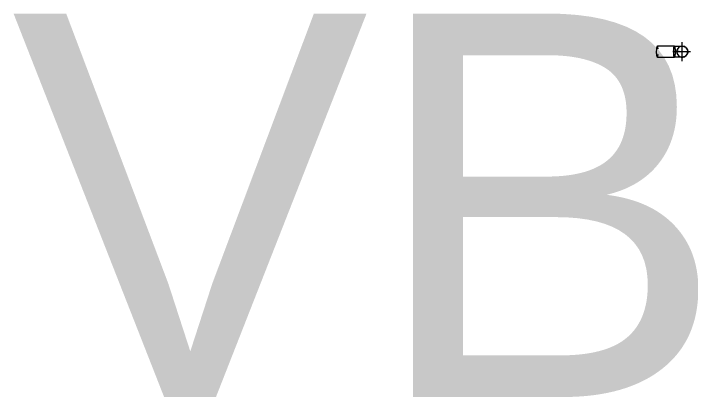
# Model space of a CAD drawing. Header units: millimetres. Extents: x -17526 to 208316, y -45352 to 20466.
# Drawn here: x 43954 to 51007, y -27224 to -23167 of the extents above; entities that cross this region are included whole.
import ezdxf

# ---------------------------------------------------------------- set-up
doc = ezdxf.new("R2010")
doc.units = ezdxf.units.MM
for name, color, linetype, lineweight in [('G-ANNO-TEXT', 231, 'Continuous', 9), ('P-PIPE', 3, 'Continuous', 9), ('P-PIPE-CNTR', 3, 'Continuous', 9)]:
    doc.layers.add(name, color=color, linetype=linetype, lineweight=lineweight)
doc.styles.add('Arial_1', font='arial.ttf', dxfattribs={"height": 4000})

# ---------------------------------------------------------------- blocks, each defined once
blk = doc.blocks.new('Koleno_ slitinová ocel - Standardní-1479841-Mapka _ závislý 13')
at = {"layer": 'P-PIPE', "color": 41, "flags": 128}
for points in [[(50839.2, -23507.6), (50843.2, -23507.6), (50847.1, -23507.6), (50851, -23507.6), (50854.9, -23507.6), (50858.7, -23507.6), (50862.4, -23507.6), (50866.1, -23507.6), (50869.7, -23507.6), (50873.2, -23507.6), (50876.7, -23507.6), (50880, -23507.6), (50883.2, -23507.6), (50886.4, -23507.6), (50889.4, -23507.6), (50892.3, -23507.6), (50895.1, -23507.6), (50897.8, -23507.6), (50900.4, -23507.6), (50902.8, -23507.6), (50905.1, -23507.6), (50907.3, -23507.6), (50909.3, -23507.6), (50911.2, -23507.6), (50912.9, -23507.6), (50914.5, -23507.6), (50915.9, -23507.6), (50917.2, -23507.6), (50918.3, -23507.6), (50919.3, -23507.6), (50920.1, -23507.6), (50920.8, -23507.6), (50921.2, -23507.6), (50921.6, -23507.6), (50921.7, -23507.6)], [(50921.7, -23507.6), (50924, -23507.7), (50926.3, -23507.8), (50928.6, -23508), (50930.8, -23508.3), (50933.1, -23508.8), (50935.3, -23509.3), (50937.5, -23509.8), (50939.7, -23510.5), (50941.9, -23511.3), (50944, -23512.1), (50946.1, -23513.1), (50948.1, -23514.1), (50950.1, -23515.2)], [(50959.4, -23521.8), (50961.1, -23523.3), (50962.7, -23525), (50964.3, -23526.6), (50965.8, -23528.4), (50967.2, -23530.1), (50968.6, -23532), (50969.8, -23533.9), (50971, -23535.8), (50972.1, -23537.8), (50973.2, -23539.9), (50974.1, -23541.9), (50975, -23544.1), (50975.8, -23546.2), (50976.5, -23548.4), (50977.1, -23550.6), (50977.6, -23552.8), (50978.1, -23555.1), (50978.4, -23557.3), (50978.7, -23559.6), (50978.8, -23561.9), (50978.9, -23564.2), (50978.9, -23564.8)], [(50921.7, -23621.9), (50921.7, -23621.9), (50921.4, -23621.9), (50921, -23621.9), (50920.4, -23621.9), (50919.7, -23621.9), (50918.8, -23621.9), (50917.8, -23621.9), (50916.6, -23621.9), (50915.2, -23621.9), (50913.7, -23621.9), (50912, -23621.9), (50910.2, -23621.9), (50908.3, -23621.9), (50906.2, -23621.9), (50903.9, -23621.9), (50901.6, -23621.9), (50899, -23621.9), (50896.4, -23621.9), (50893.7, -23621.9), (50890.8, -23621.9), (50887.8, -23621.9), (50884.7, -23621.9), (50881.5, -23621.9), (50878.2, -23621.9), (50874.8, -23621.9), (50871.4, -23621.9), (50867.8, -23621.9), (50864.2, -23621.9), (50860.5, -23621.9), (50856.7, -23621.9), (50852.9, -23621.9), (50849, -23621.9), (50845.1, -23621.9), (50841.1, -23621.9), (50839.2, -23621.9)], [(50964.7, -23602.5), (50963.2, -23604.1), (50961.6, -23605.8), (50959.9, -23607.3), (50958.1, -23608.8), (50956.4, -23610.2), (50954.5, -23611.6), (50952.6, -23612.9), (50950.7, -23614.1), (50948.7, -23615.2), (50946.6, -23616.2), (50944.6, -23617.2), (50942.4, -23618), (50940.3, -23618.8), (50938.1, -23619.5), (50935.9, -23620.1), (50933.7, -23620.7), (50931.5, -23621.1), (50929.2, -23621.4), (50926.9, -23621.7), (50924.6, -23621.8), (50922.4, -23621.9), (50921.7, -23621.9)], [(50978.9, -23564.8), (50978.8, -23567.1), (50978.7, -23569.3), (50978.5, -23571.6), (50978.2, -23573.9), (50977.7, -23576.1), (50977.2, -23578.4), (50976.7, -23580.6), (50976, -23582.7), (50975.2, -23584.9), (50974.4, -23587), (50973.4, -23589.1), (50972.4, -23591.2), (50971.3, -23593.2)]]:
    blk.add_lwpolyline(points, dxfattribs=at)
at = {"layer": 'P-PIPE', "color": 41}
for radius, start, end in [(57.1, 135, 180), (57.1, 60, 120), (57.2, 0, 45), (57.1, 180, 225), (57.2, 240, 315), (57.2, 330, 0)]:
    blk.add_arc((50921.7, -23564.8), radius, start, end, dxfattribs=at)
for major_axis, start_param, end_param in [((0, 57.2), 4.712389, 7.853982), ((0, 57.1), 1.570796, 4.712389)]:
    blk.add_ellipse((50839.2, -23564.8), major_axis=major_axis, ratio=0.190809, start_param=start_param, end_param=end_param, dxfattribs=at)

msp = doc.modelspace()

# ---------------------------------------------------------------- linework, layer by layer
at = {"layer": 'P-PIPE', "color": 41}
for p, q in [((50839.2, -23507.6), (50661.7, -23507.6)), ((50661.7, -23621.9), (50839.2, -23621.9))]:
    msp.add_line(p, q, dxfattribs=at)
for start, end in [(0, 180), (180, 0)]:
    msp.add_arc((50921.7, -23564.8), 57.2, start, end, dxfattribs=at)
for centre, major_axis, start_param, end_param in [((50661.7, -23564.8), (0, 57.2), 0, 1.570796), ((50661.7, -23564.8), (0, 57.2), 5.235988, 6.283185), ((50839.2, -23564.8), (0, 57.2), 0, 1.570796), ((50839.2, -23564.8), (0, 57.2), 4.712389, 6.283185), ((50661.7, -23564.8), (0, 57.1), 1.570796, 3.141593), ((50661.7, -23564.8), (0, 57.2), 3.141593, 4.18879), ((50839.2, -23564.8), (0, 57.1), 1.570796, 3.141593), ((50839.2, -23564.8), (0, 57.1), 3.141593, 4.712389)]:
    msp.add_ellipse(centre, major_axis=major_axis, ratio=0.190809, start_param=start_param, end_param=end_param, dxfattribs=at)
at = {"layer": 'P-PIPE-CNTR', "color": 41}
for p, q in [((50921.7, -23664.8), (50921.7, -23464.8)), ((50821.7, -23564.8), (51006.7, -23564.8)), ((50888.8, -23564.8), (50839.2, -23564.8))]:
    msp.add_line(p, q, dxfattribs=at)

# ---------------------------------------------------------------- block references
at = {"layer": 'P-PIPE', "color": 41}
msp.add_blockref('Koleno_ slitinová ocel - Standardní-1479841-Mapka _ závislý 13', (0, 0), dxfattribs=at)

# ---------------------------------------------------------------- texts
at = {"layer": 'G-ANNO-TEXT', "color": 7, "insert": (43929.9, -23167.2), "char_height": 4000, "width": 13147.675, "attachment_point": 1, "style": 'Arial_1'}
msp.add_mtext('VB5', dxfattribs=at)

doc.saveas('drawing.dxf')
